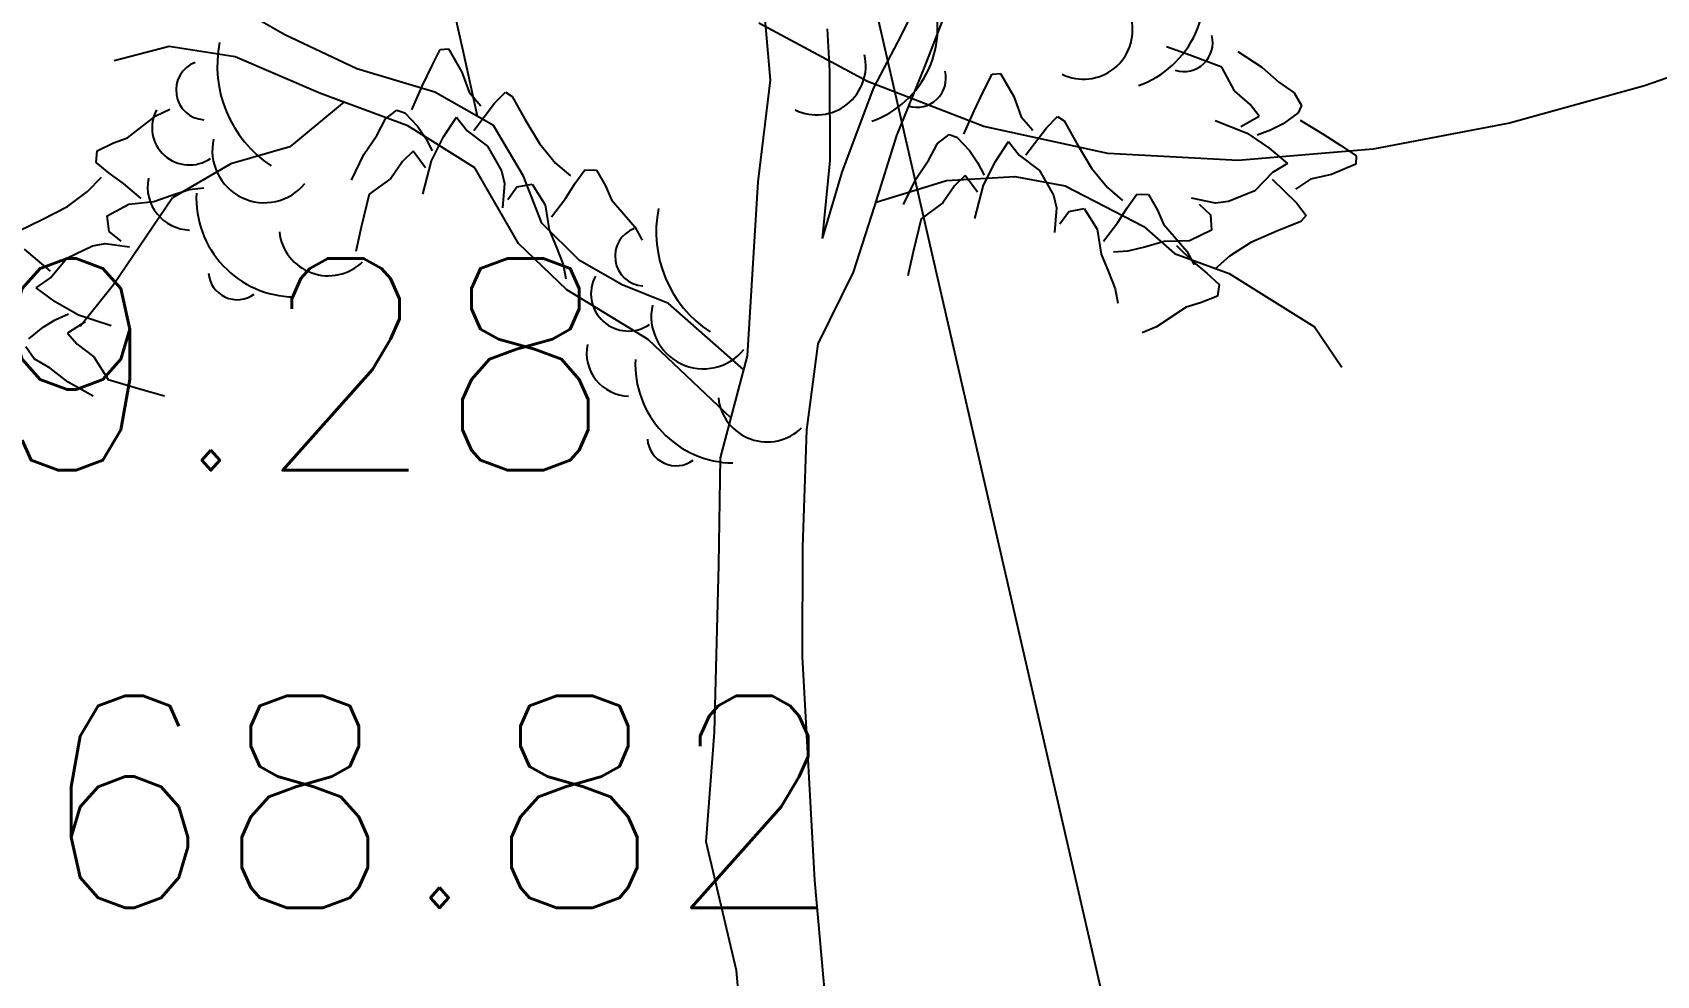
# Model space of a CAD drawing. Header units: millimetres. Extents: x 524954 to 526204, y 9523489 to 9524010.
# Drawn here: x 525206.18 to 525213.84, y 9523682.89 to 9523687.34 of the extents above; entities that cross this region are included whole.
import ezdxf

# ---------------------------------------------------------------- set-up
doc = ezdxf.new("R2010")
doc.units = ezdxf.units.MM
doc.header["$PDMODE"] = 32
doc.header["$PDSIZE"] = 0.5
doc.linetypes.add('ACAD_ISO12W100', pattern=[21, 12, -3, 0, -3, 0, -3])
for name, color, linetype in [('Arbre', 34, 'ACAD_ISO12W100'), ('Cloture', 7, 'Continuous'), ('CN_10_00', 1, 'Continuous'), ('TopoAlt', 3, 'Continuous'), ('TOPOJIS', 7, 'Continuous')]:
    doc.layers.add(name, color=color, linetype=linetype)
doc.styles.add('Simplex 1.0', font='Simplex.shx', dxfattribs={"width": 0.99, "height": 1})
doc.linetypes.add('LIMITE1', pattern='A,6.35,-2.54,[133,ltypeshp.shx,S=2.54,R=0,X=-2.54,Y=0],-2.54,25.4', length=36.83)

# ---------------------------------------------------------------- blocks, each defined once
blk = doc.blocks.new('TCPOINT M')
at = {"color": 0}
blk.add_point((0, 0), dxfattribs=at)
at = {"layer": 'TopoAlt', "style": 'Simplex 1.0', "width": 0.99}
blk.add_attdef('ALT', (0.15, 0.15), '', height=1, dxfattribs=at)
blk = doc.blocks.new('v088')
at = {"linetype": 'Continuous'}
for p, q in [((-0.1073, 4.8293), (-0.1646, 5.4873)), ((0.5102, 5.0412), (0.6713, 5.3679)), ((-1.5592, 4.9668), (-1.6346, 5.3011)), ((-2.4003, 5.0425), (-2.6206, 5.1685)), ((0.6191, 4.888), (0.7312, 5.1764)), ((0.1717, 4.8724), (0.1613, 5.0712)), ((-2.9464, 4.9876), (-3.2062, 4.92)), ((-2.6344, 4.9381), (-2.9464, 4.9876)), ((-2.0611, 4.8817), (-2.4003, 5.0425)), ((0.3786, 4.7897), (0.5102, 5.0412)), ((-2.2328, 4.7662), (-2.6344, 4.9381)), ((-1.4917, 4.6586), (-1.5592, 4.9668)), ((-1.6919, 4.7713), (-2.0611, 4.8817)), ((0.1743, 4.4496), (0.1717, 4.8724)), ((0.489, 4.5681), (0.6191, 4.888)), ((-1.8192, 4.6131), (-2.2328, 4.7662)), ((-1.415, 4.6154), (-1.6919, 4.7713)), ((-0.1657, 4.3492), (-0.1073, 4.8293)), ((0.2314, 4.3948), (0.3786, 4.7897)), ((-2.1227, 4.7254), (-2.3768, 4.5144)), ((-1.5041, 4.4145), (-1.8192, 4.6131)), ((-1.2732, 4.3758), (-1.415, 4.6154)), ((0.3841, 4.2301), (0.489, 4.5681)), ((-2.3768, 4.5144), (-2.655, 4.434)), ((0.1384, 4.0819), (0.1743, 4.4496)), ((-2.655, 4.434), (-2.9315, 4.2727)), ((-1.2976, 4.0581), (-1.5041, 4.4145)), ((-1.1877, 4.1537), (-1.2732, 4.3758)), ((0.1384, 4.0819), (0.2314, 4.3948)), ((0.7235, 4.3553), (1.0465, 4.3745)), ((1.0465, 4.3745), (1.2838, 4.3297)), ((-0.2169, 3.5272), (-0.1657, 4.3492)), ((0.3911, 4.2526), (0.7235, 4.3553)), ((1.2838, 4.3297), (1.6547, 4.1385)), ((-2.9315, 4.2727), (-3.209, 3.8627)), ((0.2848, 3.9233), (0.3841, 4.2301)), ((-1.0099, 3.9771), (-1.1877, 4.1537)), ((1.6547, 4.1385), (1.8004, 4.0109)), ((-1.0692, 3.839), (-1.2976, 4.0581)), ((1.8004, 4.0109), (2.0573, 3.9168)), ((-0.8085, 3.8631), (-1.0099, 3.9771)), ((0.1177, 3.584), (0.2848, 3.9233)), ((2.0573, 3.9168), (2.4606, 3.664)), ((-3.209, 3.8627), (-3.3666, 3.6666)), ((-0.6849, 3.6045), (-1.0692, 3.839)), ((-0.589, 3.7744), (-0.8085, 3.8631)), ((-0.2343, 3.4611), (-0.589, 3.7744)), ((-0.2941, 3.234), (-0.6849, 3.6045)), ((2.4606, 3.664), (2.589, 3.4739)), ((-0.3436, 3.0457), (-0.2169, 3.5272)), ((0.064, 3.1786), (0.1177, 3.584)), ((0.0445, 2.6247), (0.064, 3.1786)), ((-0.3518, 2.5418), (-0.3436, 3.0457)), ((0.0429, 2.1085), (0.0445, 2.6247)), ((-0.3726, 1.7516), (-0.3518, 2.5418)), ((0.1022, 1.0525), (0.0429, 2.1085)), ((-0.4115, 1.2346), (-0.3726, 1.7516)), ((-0.2683, 0.6281), (-0.4115, 1.2346)), ((0.151, 0.5063), (0.1022, 1.0525)), ((-0.2127, 0), (-0.2683, 0.6281))]:
    blk.add_line(p, q, dxfattribs=at)
at = {"color": 3, "linetype": 'Continuous'}
for p, q in [((1.8724, 4.9461), (1.762, 4.9854)), ((-1.7068, 4.8945), (-1.6668, 4.9726)), ((-1.6668, 4.9726), (-1.6283, 4.976)), ((-1.6283, 4.976), (-1.5645, 4.8667)), ((2.0224, 4.89), (1.8724, 4.9461)), ((2.0987, 4.9642), (2.2113, 4.8904)), ((-1.7514, 4.7999), (-1.7068, 4.8945)), ((-1.5645, 4.8667), (-1.5307, 4.7714)), ((0.8993, 4.7791), (0.9393, 4.8572)), ((0.9393, 4.8572), (0.9778, 4.8606)), ((0.9778, 4.8606), (1.0416, 4.7513)), ((2.0834, 4.7783), (2.0224, 4.89)), ((2.2113, 4.8904), (2.2929, 4.8185)), ((-1.8008, 4.6887), (-1.7514, 4.7999)), ((-1.5307, 4.7714), (-1.4755, 4.7074)), ((-1.4112, 4.7196), (-1.3587, 4.7727)), ((-1.3587, 4.7727), (-1.3272, 4.7513)), ((0.8546, 4.6845), (0.8993, 4.7791)), ((2.1569, 4.7135), (2.0834, 4.7783)), ((2.2929, 4.8185), (2.3654, 4.7691)), ((2.3654, 4.7691), (2.4, 4.7096)), ((-3.0095, 4.66), (-2.9439, 4.6918)), ((-1.9257, 4.6454), (-1.871, 4.6871)), ((-1.871, 4.6871), (-1.8334, 4.6747)), ((-1.5083, 4.5916), (-1.4112, 4.7196)), ((-1.3272, 4.7513), (-1.2679, 4.6451)), ((0.8053, 4.5733), (0.8546, 4.6845)), ((1.0416, 4.7513), (1.0754, 4.656)), ((2.1989, 4.6584), (2.1569, 4.7135)), ((2.4, 4.7096), (2.383, 4.6739)), ((-3.1435, 4.5571), (-3.0095, 4.66)), ((-1.9657, 4.5674), (-1.9257, 4.6454)), ((-1.8334, 4.6747), (-1.7744, 4.6115)), ((-1.7744, 4.6115), (-1.7365, 4.5561)), ((-1.6512, 4.5605), (-1.5907, 4.6542)), ((-1.5907, 4.6542), (-1.5392, 4.5896)), ((-1.2679, 4.6451), (-1.1988, 4.529)), ((1.0754, 4.656), (1.1306, 4.592)), ((1.0978, 4.4762), (1.1948, 4.6042)), ((1.1948, 4.6042), (1.2474, 4.6573)), ((1.2474, 4.6573), (1.2789, 4.6359)), ((1.2789, 4.6359), (1.3382, 4.5297)), ((1.9921, 4.6376), (2.1424, 4.5777)), ((2.1133, 4.6106), (2.1989, 4.6584)), ((2.3129, 4.6232), (2.2532, 4.5924)), ((2.383, 4.6739), (2.3129, 4.6232)), ((2.3928, 4.6398), (2.497, 4.577)), ((-3.2867, 4.4956), (-3.2101, 4.5328)), ((-3.2101, 4.5328), (-3.1435, 4.5571)), ((-2.0269, 4.4774), (-1.9657, 4.5674)), ((-1.7365, 4.5561), (-1.7054, 4.4954)), ((-1.7081, 4.4479), (-1.6512, 4.5605)), ((-1.5392, 4.5896), (-1.4434, 4.5178)), ((-1.1988, 4.529), (-1.1228, 4.4377)), ((0.6404, 4.452), (0.6804, 4.53)), ((0.6804, 4.53), (0.7351, 4.5718)), ((0.7351, 4.5718), (0.7727, 4.5593)), ((0.7727, 4.5593), (0.8317, 4.4961)), ((0.9549, 4.4451), (1.0154, 4.5388)), ((1.0154, 4.5388), (1.0668, 4.4742)), ((1.3382, 4.5297), (1.4072, 4.4136)), ((2.1424, 4.5777), (2.247, 4.5072)), ((2.2532, 4.5924), (2.1892, 4.5691)), ((2.497, 4.577), (2.5853, 4.5209)), ((-3.2911, 4.4407), (-3.2867, 4.4956)), ((-2.0862, 4.3565), (-2.0269, 4.4774)), ((-1.7952, 4.494), (-1.8447, 4.4455)), ((-1.7371, 4.415), (-1.7952, 4.494)), ((-1.7488, 4.2914), (-1.7081, 4.4479)), ((-1.4434, 4.5178), (-1.3781, 4.401)), ((0.5791, 4.362), (0.6404, 4.452)), ((0.8317, 4.4961), (0.8696, 4.4407)), ((1.0668, 4.4742), (1.1627, 4.4024)), ((2.247, 4.5072), (2.3325, 4.4356)), ((2.5853, 4.5209), (2.6578, 4.4715)), ((2.6578, 4.4715), (2.6564, 4.4329)), ((-3.2303, 4.3905), (-3.2911, 4.4407)), ((-3.1617, 4.3413), (-3.2303, 4.3905)), ((-1.8447, 4.4455), (-1.8998, 4.3645)), ((-1.3781, 4.401), (-1.3629, 4.3412)), ((-1.1228, 4.4377), (-1.0524, 4.3767)), ((-1.0302, 4.3418), (-0.9835, 4.4054)), ((-0.9835, 4.4054), (-0.9285, 4.4041)), ((-0.9285, 4.4041), (-0.8869, 4.3298)), ((0.8109, 4.3786), (0.7614, 4.3301)), ((0.869, 4.2996), (0.8109, 4.3786)), ((0.8696, 4.4407), (0.9007, 4.38)), ((0.898, 4.3325), (0.9549, 4.4451)), ((1.1627, 4.4024), (1.228, 4.2856)), ((1.4072, 4.4136), (1.4833, 4.3223)), ((2.262, 4.3926), (2.1788, 4.3064)), ((2.3325, 4.4356), (2.262, 4.3926)), ((2.5401, 4.3831), (2.4412, 4.3615)), ((2.6564, 4.4329), (2.5401, 4.3831)), ((-3.4268, 4.2328), (-3.3314, 4.3035)), ((-3.3314, 4.3035), (-3.2664, 4.3702)), ((-3.0788, 4.2707), (-3.1617, 4.3413)), ((-2.9333, 4.2859), (-2.8514, 4.3121)), ((-2.8514, 4.3121), (-2.7828, 4.3211)), ((-1.8998, 4.3645), (-2.0031, 4.2901)), ((-1.3629, 4.3412), (-1.3723, 4.2259)), ((-1.3485, 4.2656), (-1.3049, 4.3248)), ((-1.3049, 4.3248), (-1.2331, 4.3384)), ((-1.2331, 4.3384), (-1.1715, 4.2405)), ((-1.0754, 4.2705), (-1.0302, 4.3418)), ((-0.8869, 4.3298), (-0.8589, 4.2646)), ((0.5199, 4.2411), (0.5791, 4.362)), ((0.7614, 4.3301), (0.7063, 4.2491)), ((0.8572, 4.176), (0.898, 4.3325)), ((1.4833, 4.3223), (1.5536, 4.2613)), ((2.1788, 4.3064), (2.0548, 4.2561)), ((2.2601, 4.3616), (2.3751, 4.2494)), ((2.4412, 4.3615), (2.371, 4.3146)), ((-3.5467, 4.1705), (-3.4268, 4.2328)), ((-3.2386, 4.1877), (-3.1373, 4.2436)), ((-3.1373, 4.2436), (-3.0186, 4.2553)), ((-3.0186, 4.2553), (-2.9333, 4.2859)), ((-2.0031, 4.2901), (-2.0401, 4.1343)), ((-1.1715, 4.2405), (-1.153, 4.1227)), ((-1.1411, 4.1837), (-1.0754, 4.2705)), ((-0.8589, 4.2646), (-0.7485, 4.1368)), ((0.7063, 4.2491), (0.603, 4.1747)), ((1.228, 4.2856), (1.2432, 4.2258)), ((1.2432, 4.2258), (1.2338, 4.1105)), ((1.3011, 4.2094), (1.373, 4.223)), ((1.373, 4.223), (1.4346, 4.1251)), ((1.5307, 4.1551), (1.5759, 4.2264)), ((1.5759, 4.2264), (1.6226, 4.29)), ((1.6226, 4.29), (1.6776, 4.2887)), ((1.6776, 4.2887), (1.7191, 4.2144)), ((1.9936, 4.2484), (1.8803, 4.2721)), ((1.9168, 4.2436), (1.9701, 4.193)), ((2.0548, 4.2561), (1.9936, 4.2484)), ((2.3751, 4.2494), (2.4212, 4.1906)), ((-3.6561, 4.1174), (-3.5467, 4.1705)), ((-3.2291, 4.1152), (-3.2386, 4.1877)), ((0.603, 4.1747), (0.566, 4.0189)), ((1.2576, 4.1502), (1.3011, 4.2094)), ((1.465, 4.0683), (1.5307, 4.1551)), ((1.7191, 4.2144), (1.7472, 4.1493)), ((1.7472, 4.1493), (1.8576, 4.0214)), ((1.9701, 4.193), (1.9747, 4.12)), ((2.396, 4.1621), (2.2833, 4.1164)), ((2.4212, 4.1906), (2.396, 4.1621)), ((-3.1725, 4.0683), (-3.2291, 4.1152)), ((-2.0401, 4.1343), (-2.0653, 4.0199)), ((-1.153, 4.1227), (-1.1176, 4.0393)), ((-0.7485, 4.1368), (-0.7129, 4.0731)), ((1.4346, 4.1251), (1.4531, 4.0073)), ((1.7506, 4.0673), (1.6636, 4.0426)), ((1.8699, 4.071), (1.7506, 4.0673)), ((1.9747, 4.12), (1.8699, 4.071)), ((2.2833, 4.1164), (2.1595, 4.0623)), ((-3.5071, 3.9275), (-3.6294, 4.0317)), ((-3.5069, 3.8964), (-3.4297, 3.988)), ((-3.4297, 3.988), (-3.3093, 4.0465)), ((-3.3093, 4.0465), (-3.2488, 4.0583)), ((-3.2488, 4.0583), (-3.1342, 4.0423)), ((-1.1176, 4.0393), (-1.0867, 3.9591)), ((0.566, 4.0189), (0.5407, 3.9045)), ((1.4531, 4.0073), (1.4885, 3.9239)), ((1.5801, 4.0219), (1.511, 4.0175)), ((1.6636, 4.0426), (1.5801, 4.0219)), ((1.8097, 4.0479), (1.8877, 3.9719)), ((1.8576, 4.0214), (1.8932, 3.9577)), ((2.0595, 3.9982), (1.9902, 3.936)), ((2.1595, 4.0623), (2.0595, 3.9982)), ((-1.0867, 3.9591), (-1.0738, 3.891)), ((1.4885, 3.9239), (1.5194, 3.8437)), ((1.8877, 3.9719), (1.9528, 3.9182)), ((1.9528, 3.9182), (2.0102, 3.864)), ((-3.5743, 3.8488), (-3.5069, 3.8964)), ((-3.4842, 3.783), (-3.5743, 3.8488)), ((1.5194, 3.8437), (1.5323, 3.7756)), ((2.0102, 3.864), (2.002, 3.8096)), ((-3.3751, 3.7197), (-3.4842, 3.783)), ((1.855, 3.7579), (1.7144, 3.6642)), ((1.9231, 3.7776), (1.855, 3.7579)), ((2.002, 3.8096), (1.9231, 3.7776)), ((-3.5422, 3.6629), (-3.4847, 3.6976)), ((-3.4847, 3.6976), (-3.4223, 3.7252)), ((-3.3439, 3.6889), (-3.4261, 3.6355)), ((-3.2212, 3.6701), (-3.3751, 3.7197)), ((-3.6087, 3.6076), (-3.5422, 3.6629)), ((-3.4261, 3.6355), (-3.3805, 3.5833)), ((1.7144, 3.6642), (1.6468, 3.6368)), ((-3.5847, 3.5138), (-3.6232, 3.5708)), ((-3.3805, 3.5833), (-3.3028, 3.5236)), ((-3.5091, 3.4694), (-3.5847, 3.5138)), ((-3.4228, 3.4031), (-3.5091, 3.4694)), ((-3.3028, 3.5236), (-3.2344, 3.4162)), ((-3.3055, 3.337), (-3.4228, 3.4031)), ((-3.2344, 3.4162), (-3.081, 3.3703)), ((-3.081, 3.3703), (-2.9682, 3.3386))]:
    blk.add_line(p, q, dxfattribs=at)
for centre, major_axis, start_param, end_param in [((1.4749, 5.2432), (0.3298, 0.3298), 4.265936, 5.872819), ((0.2152, 5.0749), (-0.3298, 0.3298), 2.69514, 4.302022), ((1.3699, 5.0654), (-0.1641, 0.1641), 1.908121, 4.146545), ((-2.1547, 4.8961), (-0.3995, 0.3995), 0.587708, 1.773422), ((1.844, 5.0056), (-0.0964, 0.0964), 2.051824, 4.174223), ((-2.774, 4.7815), (-0.099, 0.099), -0.421529, 2.292047), ((0.1101, 4.8971), (-0.1641, 0.1641), 1.908121, 4.146545), ((0.5842, 4.8373), (0.0964, 0.0964), 3.62262, 5.745019), ((-2.8514, 4.6047), (-0.1246, 0.1246), 0.293965, 2.957824), ((-2.4968, 4.4965), (0.1741, 0.1741), 2.133893, 4.816631), ((-2.8441, 4.3258), (-0.1445, 0.1445), 0.590553, 2.325666), ((-2.352, 4.2724), (0.3298, 0.3298), 2.307735, 3.914618), ((-0.0823, 4.1124), (0.3995, 0.3995), 2.158504, 3.344219), ((-2.1954, 4.1377), (0.1641, 0.1641), 2.463212, 4.701636), ((-0.7016, 3.9977), (0.099, 0.099), 1.149268, 3.862844), ((-2.6253, 3.929), (0.0964, 0.0964), 2.435534, 4.557933), ((-0.779, 3.821), (0.1246, 0.1246), 1.864761, 4.52862), ((-0.4244, 3.7128), (0.1741, 0.1741), 2.133893, 4.816631), ((-0.7718, 3.542), (-0.1445, 0.1445), 0.590553, 2.325666), ((-0.2796, 3.4886), (0.3298, 0.3298), 2.307735, 3.914618), ((-0.1231, 3.3539), (0.1641, 0.1641), 2.463212, 4.701636), ((-0.5529, 3.1452), (0.0964, 0.0964), 2.435534, 4.557933)]:
    blk.add_ellipse(centre, major_axis=major_axis, ratio=1, start_param=start_param, end_param=end_param, dxfattribs=at)

msp = doc.modelspace()

# ---------------------------------------------------------------- linework, layer by layer
at = {"layer": 'Cloture', "linetype": 'LIMITE1', "ltscale": 0.1, "flags": 128}
msp.add_lwpolyline([(525212.1616, 9523678.7228), (525206.6343, 9523702.7809)], dxfattribs=at)
at = {"layer": 'CN_10_00', "elevation": 270, "flags": 128}
msp.add_lwpolyline([(525214.4011, 9523687.298), (525213.7848, 9523687.0846), (525213.1482, 9523686.9083), (525212.5047, 9523686.7854), (525211.8679, 9523686.732), (525211.2513, 9523686.7644), (525210.6665, 9523686.893), (525210.1171, 9523687.1046), (525209.605, 9523687.3801)], dxfattribs=at)

# ---------------------------------------------------------------- block references
at = {"layer": 'Arbre'}
msp.add_blockref('v088', (525209.767, 9523682.2824), dxfattribs=at)
at = {"layer": 'TOPOJIS'}
ref = msp.add_blockref('TCPOINT M', (525204.2093, 9523685.2201, 269.28), dxfattribs=at)
ref.add_attrib('ALT', '269.28', (525204.2593, 9523685.2701, 269.28), dxfattribs={"layer": 'TopoAlt', "height": 1, "style": 'Simplex 1.0', "width": 0.99})
ref = msp.add_blockref('TCPOINT M', (525205.2893, 9523683.1557, 268.82), dxfattribs=at)
ref.add_attrib('ALT', '268.82', (525205.3393, 9523683.2057, 268.82), dxfattribs={"layer": 'TopoAlt', "height": 1, "style": 'Simplex 1.0', "width": 0.99})

doc.saveas('drawing.dxf')
